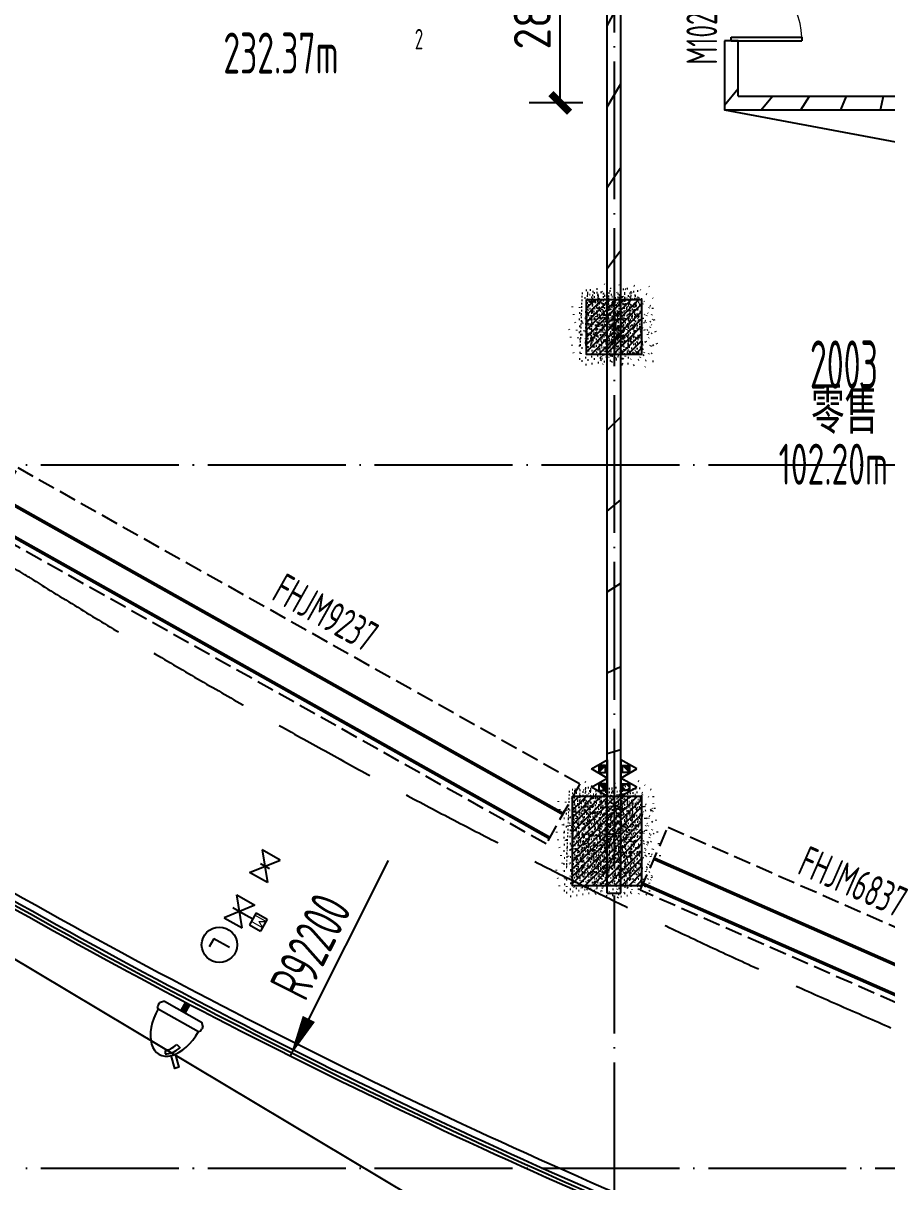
# Model space of a CAD drawing. Header units: inches. Extents: x 0 to 1813292486, y 0 to 3473589894.
# Drawn here: x 600457066 to 600469593, y 3473260818 to 3473277625 of the extents above; entities that cross this region are included whole.
import ezdxf
from ezdxf.xclip import XClip

# ---------------------------------------------------------------- set-up
doc = ezdxf.new("R2010")
doc.units = ezdxf.units.IN
doc.header["$LTSCALE"] = 1000
doc.header["$MEASUREMENT"] = 0
doc.header["$XCLIPFRAME"] = 2
for name, pattern in [('AX-MALL-GIRD-200$0$DOTE', [2.4200000000000004, 2, -0.2, 0.02, -0.2]), ('AX-MALL-WALL-P02-QT$0$Ax-Dxs-Wall-P01-150$0$DASH', [0.35, 0.25, -0.1]), ('AX-MALL-WALL-P02-QT$0$DASH', [0.35, 0.25, -0.1])]:
    doc.linetypes.add(name, pattern=pattern)
for name, color, linetype in [('A-Anno-Note', 241, 'Continuous'), ('AX-MALL-DIM-P02$0$A-Anno-Dims', 3, 'Continuous'), ('AX-MALL-DIM-P02$0$A-Detl-Thin', 131, 'Continuous'), ('AX-MALL-GIRD-200$0$A-Grid', 222, 'AX-MALL-GIRD-200$0$DOTE'), ('AX-MALL-P02-200$0$A-Anno-Note', 241, 'Continuous'), ('AX-MALL-WALL-P02$0$A-Anno-Note', 241, 'Continuous'), ('AX-MALL-WALL-P02-QT$0$A-Anno-Dims', 3, 'Continuous'), ('AX-MALL-WALL-P02-QT$0$A-Detl-Fine', 152, 'Continuous'), ('AX-MALL-WALL-P02-QT$0$A-Detl-Thin', 131, 'Continuous'), ('AX-MALL-WALL-P02-QT$0$A-Hdrl', 31, 'Continuous'), ('AX-MALL-WALL-P02-QT$0$A-Wall', 2, 'Continuous'), ('AX-MALL-WALL-P02-QT$0$A-Wall-Patt', 13, 'Continuous'), ('AX-MALL-WALL-P02-QT$0$A-Wind', 4, 'Continuous'), ('AX-MALL-WORD-P02$0$A-Anno-Note', 241, 'Continuous'), ('AX-MALL-WORD-P02$0$A-Spac-Iden', 231, 'Continuous'), ('AX-MALL-WORD-P02$0$A-Wind-Iden', 11, 'Continuous'), ('AX-MALL-ZTKD-P02$0$A-Anno-Dims', 3, 'Continuous'), ('AX-MALL-ZTKD-P02$0$A-Anno-Note', 241, 'Continuous'), ('AX-MALL-ZTKD-P02$0$A-Detl-Patt', 8, 'Continuous'), ('AX-MALL-ZTKD-P02$0$A-Detl-Thin', 131, 'Continuous'), ('PX-MALL-P02-LG$0$P-Dims', 2, 'Continuous'), ('PX-MALL-P02-LG$0$P-Exsh', 31, 'Continuous'), ('PX-MALL-P02-LG$0$P-Sprl-Anno', 150, 'Continuous'), ('PX-MALL-P02-LG$0$P-WatS', 3, 'Continuous'), ('PX-MALL-P02-LG$0$PX-42#-XHS-P02$0$AUDIT_I_211020105937-10', 61, 'Continuous'), ('PX-MALL-P02-LG$0$PX-42#-XHS-P02$0$AUDIT_I_211020105937-8', 51, 'Continuous'), ('PX-MALL-P02-LG$0$PX-42#-XHS-P02$0$AUDIT_I_211020105937-9', 61, 'Continuous'), ('SX-MALL-WALL-L-1F~2F$0$S-COLU', 30, 'Continuous'), ('SX-MALL-WALL-L-1F~2F$0$S-PATT-WALL', 83, 'Continuous'), ('SX-MALL-WALL-L-1F~2F$0$单形心', 4, 'Continuous')]:
    doc.layers.add(name, color=color, linetype=linetype)
doc.styles.add('AX-MALL-DIM-P02$0$_TCH_DIM_T3', font='gbenor.shx')
doc.styles.add('AX-MALL-WORD-P02$0$_TCH_SPACE', font='gbenor.shx', dxfattribs={"bigfont": 'gbcbig.shx'})
doc.styles.add('AX-MALL-WORD-P02$0$_TCH_WINDOW', font='gbenor.shx', dxfattribs={"bigfont": 'gbcbig.shx'})
doc.styles.add('AX-MALL-WORD-P02$0$STANDARD', font='gbenor.shx', dxfattribs={"bigfont": 'gbcbig.shx'})
doc.styles.add('AX-MALL-ZTKD-P02$0$_TCH_DIM', font='gbenor.shx')
doc.styles.add('PX-MALL-P02-LG$0$PX-42#-XHS-P02$0$STANDARD', font='gbenor.shx', dxfattribs={"bigfont": 'gbcbig.shx'})
doc.dimstyles.new('AX-MALL-DIM-P02$0$_TCH_ARCH&&180', dxfattribs={"dimtxt": 535.5, "dimasz": 270, "dimexe": 450, "dimexo": 450, "dimgap": 137.25, "dimtad": 1, "dimdec": 0, "dimzin": 0, "dimdsep": 46, "dimtxsty": 'AX-MALL-DIM-P02$0$_TCH_DIM_T3', "dimblk": 'AX-MALL-DIM-P02$0$_ArchTick', "dimcen": 0.09, "dimclrt": 7, "dimazin": 2, "dimtfac": 1, "dimtdec": 0, "dimtix": 1, "dimtmove": 2, "dimatfit": 3, "dimfxl": 500, "dimtolj": 1, "dimtzin": 0, "dimarcsym": 0})
pattern_1 = [(45, (0, 359.0227), (-353.55353201463, 353.55353201463), [])]

# ---------------------------------------------------------------- blocks, each defined once
blk = doc.blocks.new('AX-MALL-WORD-P02')
at = {"layer": 'AX-MALL-WORD-P02$0$A-Anno-Note', "style": 'AX-MALL-WORD-P02$0$STANDARD', "width": 0.6}
blk.add_text('2003', height=700, rotation=339.5681613092015, dxfattribs=at).set_placement((600299775.5643592, 3473167236.56521))
at = {"layer": 'AX-MALL-WORD-P02$0$A-Anno-Note', "style": 'AX-MALL-WORD-P02$0$STANDARD'}
blk.add_text('零售', height=675.177304964539, rotation=339.5681613092015, dxfattribs=at).set_placement((600299563.6283946, 3473166620.216729))
at = {"layer": 'AX-MALL-WORD-P02$0$A-Spac-Iden', "style": 'AX-MALL-WORD-P02$0$_TCH_SPACE', "width": 0.7}
for s, height, rotation, p in [('232.37m', 595, 339.5681613093329, (600293399.1815174, 3473174489.76319)), ('2', 297.5, 339.5681613093329, (600296123.3454293, 3473173848.429612)), ('102.20m', 595, 339.5681613092181, (600298863.7566407, 3473166089.624893))]:
    blk.add_text(s, height=height, rotation=rotation, dxfattribs=at).set_placement(p)
at = {"layer": 'AX-MALL-WORD-P02$0$A-Wind-Iden', "style": 'AX-MALL-WORD-P02$0$_TCH_WINDOW', "width": 0.7}
for s, rotation, p in [('M1021A', 69.56816140222345, (600300156.2020612, 3473172110.793705)), ('FHJM9237', 310.2126801525509, (600291374.5834508, 3473167109.925975)), ('FHJM6837', 315.8375317241888, (600297132.6441212, 3473160719.387218))]:
    blk.add_text(s, height=446.25, rotation=rotation, dxfattribs=at).set_placement(p)
blk = doc.blocks.new('AX-MALL-GIRD-200')
at = {"layer": 'AX-MALL-GIRD-200$0$A-Grid'}
for p, q in [((600308063.3157052, 3473197622.839416), (600269333.7767559, 3473093659.112334)), ((600239047.6805397, 3473188679.873316), (600596943.6846381, 3473055353.110034)), ((600235486.9336561, 3473179121.574219), (600593382.9377552, 3473045794.810937))]:
    blk.add_line(p, q, dxfattribs=at)
blk = doc.blocks.new('*U115')
at = {"layer": 'AX-MALL-WALL-P02-QT$0$A-Detl-Fine', "color": 152, "linetype": 'AX-MALL-WALL-P02-QT$0$Ax-Dxs-Wall-P01-150$0$DASH'}
blk.add_lwpolyline([(-999.9999999735821, 15091.48823895865), (-999.9999999749072, 5735.767405916391), (2.136755483661545e-08, 5735.767405912666), (2.269257493026089e-08, 15091.48823896238)], close=True, dxfattribs=at)
at = {"layer": 'AX-MALL-WALL-P02-QT$0$A-Detl-Thin', "linetype": 'AX-MALL-WALL-P02-QT$0$Ax-Dxs-Wall-P01-150$0$DASH', "const_width": 49.99999999999998}
for points in [[(-899.9999999786324, 5735.767405912666), (-899.9999999773074, 15091.48823895493)], [(-499.9999999749072, 5735.767405916391), (-499.9999999735821, 15091.48823895865)]]:
    blk.add_lwpolyline(points, dxfattribs=at)
blk = doc.blocks.new('*U116')
at = {"layer": 'AX-MALL-WALL-P02-QT$0$A-Detl-Fine', "color": 152, "linetype": 'AX-MALL-WALL-P02-QT$0$Ax-Dxs-Wall-P01-150$0$DASH'}
blk.add_lwpolyline([(-999.9999999824013, 12724.09654553698), (-999.9999999744093, 5869.390829075978), (2.186538949899841e-08, 5869.390829072253), (1.387343218084425e-08, 12724.0965455407)], close=True, dxfattribs=at)
at = {"layer": 'AX-MALL-WALL-P02-QT$0$A-Detl-Thin', "linetype": 'AX-MALL-WALL-P02-QT$0$Ax-Dxs-Wall-P01-150$0$DASH', "const_width": 49.99999999999998}
for points in [[(-899.9999999781346, 5869.390829072253), (-899.9999999861266, 12724.09654553325)], [(-499.9999999744093, 5869.390829075978), (-499.9999999824013, 12724.09654553698)]]:
    blk.add_lwpolyline(points, dxfattribs=at)
blk = doc.blocks.new('SX-MALL-WALL-L-1F~2F$0$BANWANG_XINGXIN')
at = {"color": 0}
for points in [[(0.7071067811865476, 0.7071067811865475), (-0.7071067811865477, -0.7071067811865475)], [(-0.7071067811865475, 0.7071067811865476), (0.7071067811865474, -0.7071067811865477)]]:
    blk.add_lwpolyline(points, dxfattribs=at)
blk = doc.blocks.new('SX-MALL-WALL-L-1F~2F')
at = {"layer": 'SX-MALL-WALL-L-1F~2F$0$S-PATT-WALL'}
h = blk.add_hatch(dxfattribs=at)
h.set_pattern_fill('钢筋混凝土', color=256, scale=15, pattern_type=2)
h.set_pattern_definition([(24.56816131876918, (600332856.0126426, 3473133884.797244), (-31.18316060756021, 68.21004687377882), []), (29.56816131876925, (600332856.0126426, 3473133884.797244), (97.53445422577846, -46.37920049590846), [11.24999999999975, -123.749999999998]), (334.5681613187692, (600332856.0126426, 3473133884.797244), (19.8843977583576, 112.9961142864107), [8.999999999999755, -98.99999999999804]), (80.01956131876923, (600332864.1405138, 3473133880.932312), (117.4189029535321, 66.61682170576017), [9.5610285, -105.1713168]), (25.75236131876918, (600332866.4854276, 3473133912.909888), (141.3476152674957, -79.15081590010527), [16.87499999999999, -185.6249999999999]), (76.20376131876925, (600332878.2643913, 3473133906.31398), (182.3878362713222, 87.98253900728308), [14.3415432, -157.75695]), (330.7523613187692, (600332866.4854276, 3473133912.909888), (182.3877676118969, 87.98268144025063), [13.5, -148.4999999999999]), (0.5681613187692685, (600332877.9235536, 3473133900.645334), (62.82047321120105, -87.84980446922418), [11.25, -123.75]), (305.5681613187692, (600332877.9235536, 3473133900.645334), (72.17288940056437, 89.18848105901375), [8.999999999999998, -98.99999999999999]), (51.01956131876926, (600332883.1585884, 3473133893.324514), (134.9933625470349, 1.33857134020591), [9.5610285, -105.1713168]), (17.06816131876921, (600332856.0126426, 3473133884.797244), (19.14085714793764, 46.1558949392409), [0.7499999999999999, -97.79999999999998, 0.7499999999999999, -100.5, 0.7499999999999999, -99.37499999999999]), (347.0681613187692, (600332856.0126426, 3473133884.797244), (57.63084699394109, 41.66442757030211), [0.7499999999999999, -57.29999999999999, 0.7499999999999999, -95.54999999999998, 0.7499999999999999, -37.87499999999999]), (307.0681613187692, (600332824.667044, 3473133896.474399), (73.85474001336533, -31.12342331039777), [0.7499999999999848, -37.49999999999903, 0.7499999999999848, -116.9999999999981, 0.7499999999999848, -155.2499999999961]), (297.0681613187692, (600332810.610722, 3473133901.710791), (87.2164167648191, -16.46683781742514), [0.7499999999999999, -48.74999999999999, 0.7499999999999999, -77.69999999999997, 0.7499999999999999, -110.25])])
h.paths.add_polyline_path([(600297190.1380522, 3473169581.226953), (600297939.8085692, 3473169301.952686), (600297660.534304, 3473168552.282169), (600296910.8637859, 3473168831.556433)])
h = blk.add_hatch(dxfattribs=at)
h.set_pattern_fill('钢筋混凝土', color=256, scale=15, pattern_type=2)
h.set_pattern_definition([(24.56816131876918, (600332778.6973711, 3473133700.172357), (-31.18316060756021, 68.21004687377882), []), (29.56816131876925, (600332778.6973711, 3473133700.172357), (97.53445422577846, -46.37920049590846), [11.24999999999975, -123.749999999998]), (334.5681613187692, (600332778.6973711, 3473133700.172357), (19.8843977583576, 112.9961142864107), [8.99999999999975, -98.999999999998]), (80.01956131876923, (600332786.8252423, 3473133696.307425), (117.4189029535321, 66.61682170576017), [9.5610285, -105.1713168]), (25.75236131876918, (600332789.1701561, 3473133728.285001), (141.3476152674957, -79.15081590010527), [16.87499999999999, -185.6249999999999]), (76.20376131876925, (600332800.9491198, 3473133721.689093), (182.3878362713222, 87.98253900728308), [14.3415432, -157.75695]), (330.7523613187692, (600332789.1701561, 3473133728.285001), (182.3877676118969, 87.98268144025063), [13.5, -148.4999999999999]), (0.5681613187692685, (600332800.6082821, 3473133716.020448), (62.82047321120105, -87.84980446922418), [11.25, -123.75]), (305.5681613187692, (600332800.6082821, 3473133716.020448), (72.17288940056437, 89.18848105901375), [8.999999999999998, -98.99999999999999]), (51.01956131876926, (600332805.8433169, 3473133708.699628), (134.9933625470349, 1.33857134020591), [9.5610285, -105.1713168]), (17.06816131876921, (600332778.6973711, 3473133700.172357), (19.14085714793764, 46.1558949392409), [0.7499999999999999, -97.79999999999998, 0.7499999999999999, -100.5, 0.7499999999999999, -99.37499999999999]), (347.0681613187692, (600332778.6973711, 3473133700.172357), (57.63084699394109, 41.66442757030211), [0.7499999999999999, -57.29999999999999, 0.7499999999999999, -95.54999999999998, 0.7499999999999999, -37.87499999999999]), (307.0681613187692, (600332747.3517725, 3473133711.849512), (73.85474001336533, -31.12342331039777), [0.7499999999999845, -37.49999999999901, 0.7499999999999845, -116.999999999998, 0.7499999999999845, -155.249999999996]), (297.0681613187692, (600332733.2954504, 3473133717.085905), (87.2164167648191, -16.46683781742514), [0.7499999999999999, -48.74999999999999, 0.7499999999999999, -77.69999999999997, 0.7499999999999999, -110.25])])
h.paths.add_polyline_path([(600294486.770451, 3473162897.186148), (600295423.8585969, 3473162548.093314), (600294970.0379167, 3473161329.878727), (600294032.9497688, 3473161678.971553)])
at = {"layer": 'SX-MALL-WALL-L-1F~2F$0$S-COLU'}
for points in [[(600297190.1380522, 3473169581.226953), (600297939.8085692, 3473169301.952686), (600297660.534304, 3473168552.282169), (600296910.8637859, 3473168831.556433)], [(600294486.770451, 3473162897.186148), (600295423.8585969, 3473162548.093314), (600294970.0379167, 3473161329.878727), (600294032.9497688, 3473161678.971553)]]:
    blk.add_lwpolyline(points, close=True, dxfattribs=at)
at = {"layer": 'SX-MALL-WALL-L-1F~2F$0$单形心', "xscale": 50, "yscale": 50, "zscale": 50}
for p in [(600297425.3361776, 3473169066.75456), (600294728.4041831, 3473162113.532436)]:
    blk.add_blockref('SX-MALL-WALL-L-1F~2F$0$BANWANG_XINGXIN', p, dxfattribs=at)
blk = doc.blocks.new('SX-MALL-WALL-L-2F~3F')
ref = blk.add_blockref('SX-MALL-WALL-L-1F~2F', (0, 0))
XClip(ref).set_block_clipping_path([(600349769.7341375, 3473074679.418533), (600357001.7302529, 3473071985.287766), (600356499.8725733, 3473070638.124951), (600359302.5086629, 3473069594.060767), (600362345.1765132, 3473077761.653201), (600381551.4312518, 3473070606.759726), (600391553.7259278, 3473066880.611454), (600387749.827644, 3473056669.608357), (600391632.1759799, 3473055223.319679), (600395635.5522461, 3473065969.791956), (600406982.2408491, 3473061742.817497), (600403058.8006672, 3473051210.921831), (600412723.2437257, 3473047610.6332), (600445093.3740637, 3473134503.466942), (600393055.2444371, 3473153889.197227), (600387463.4997383, 3473138878.984498), (600380158.3525343, 3473141600.366193), (600382830.751978, 3473148774.027779), (600388210.8522022, 3473146769.782572), (600390696.2253517, 3473153441.399696), (600277474.697425, 3473195619.741203), (600273446.9822528, 3473184807.934726), (600257129.111771, 3473190886.82031), (600241575.9633431, 3473149136.690594), (600258197.8999482, 3473142944.531458), (600255239.7303221, 3473135003.762026), (600263182.3271956, 3473132044.911624), (600260741.6763649, 3473125493.34496), (600269350.4970673, 3473122286.306632), (600271511.1407766, 3473128086.235537), (600286270.1853781, 3473122588.058336), (600284109.5416689, 3473116788.129431), (600282580.7823727, 3473112684.400902), (600291840.7574171, 3473109234.788475), (600290827.7957876, 3473106515.642598), (600293360.405141, 3473105572.171298), (600294731.2544166, 3473109252.0137), (600323175.4764534, 3473098655.706329), (600321336.3302773, 3473093718.790065), (600344750.773286, 3473084996.222976), (600341987.4689643, 3473077578.540671), (600344583.6790427, 3473076611.376234), (600346015.5062013, 3473080454.904757), (600351201.5612961, 3473078522.947055)])
blk = doc.blocks.new('SX-MALL-WALL-2F~3F')
blk.add_blockref('SX-MALL-WALL-L-2F~3F', (0, 0))
blk = doc.blocks.new('AX-MALL-WALL-P02-QT$0$$DorLib2D$00000001')
for p, q in [((0.45, 0.9750000000000001), (0.5000000000000002, 0.9750000000000001)), ((0.45, 0), (0.45, 0.9750000000000001)), ((0.5, 0), (0.5, 0.9750000000000001)), ((0.5, 0), (0.45, 0))]:
    blk.add_line(p, q)
at = {"lineweight": 13}
blk.add_arc((0.475, 0), 0.975, 91.4692835813538, 180, dxfattribs=at)
blk = doc.blocks.new('AX-MALL-WALL-P02-QT')
at = {"layer": 'AX-MALL-WALL-P02-QT$0$A-Wall-Patt'}
h = blk.add_hatch(dxfattribs=at)
h.set_pattern_fill('普通砖', color=256, scale=200, style=0)
h.set_pattern_definition(pattern_1)
h.paths.add_polyline_path([(600294652.0418966, 3473161335.798923), (600299613.6019778, 3473174654.374153), (600299496.0029149, 3473174911.610349), (600294464.6242673, 3473161405.617489)])
h = blk.add_hatch(dxfattribs=at)
h.set_pattern_fill('普通砖', color=256, scale=200, style=0)
h.set_pattern_definition(pattern_1)
h.paths.add_polyline_path([(600300281.5558228, 3473171577.63275), (600300560.8300885, 3473172327.303268), (600300373.4124593, 3473172397.121834), (600300024.3196273, 3473171460.033687)])
h = blk.add_hatch(dxfattribs=at)
h.set_pattern_fill('普通砖', color=256, scale=200, style=0)
h.set_pattern_definition(pattern_1)
h.paths.add_polyline_path([(600300281.5558228, 3473171577.63275), (600300024.3196273, 3473171460.033687), (600302788.7296609, 3473170430.209833), (600302858.5482272, 3473170617.627462)])
at = {"layer": 'AX-MALL-WALL-P02-QT$0$A-Anno-Dims'}
blk.add_lwpolyline([(600300373.4124591, 3473172397.121834), (600300024.3196274, 3473171460.033687), (600303294.0351958, 3473169494.973867), (600303575.1616396, 3473169390.246017)], dxfattribs=at)
at = {"layer": 'AX-MALL-WALL-P02-QT$0$A-Detl-Thin', "linetype": 'AX-MALL-WALL-P02-QT$0$DASH', "ltscale": 6}
blk.add_lwpolyline([(600283320.800686, 3473145798.420598, -0.02337120462416201), (600273970.5862157, 3473159371.156255, -0.2320329989017521), (600273507.3999313, 3473164015.90736), (600274267.8277531, 3473166057.163534, -0.1989123673998484), (600277030.7849146, 3473169027.14817), (600280369.5520287, 3473170553.511453, -0.3488519877308535), (600288219.0325919, 3473168611.733947, 0.06962548508530501), (600306657.460544, 3473150560.609778)], format="xyb", dxfattribs=at)
at = {"layer": 'AX-MALL-WALL-P02-QT$0$A-Detl-Thin', "ltscale": 10}
blk.add_lwpolyline([(600286749.9775428, 3473148801.977468), (600286675.2038544, 3473148749.874116, -0.4018466665115047), (600285718.1703541, 3473148900.01228, -0.02085536291379565), (600277462.6524904, 3473160729.834322, -0.4554725722159522), (600279086.8797497, 3473166228.667979), (600280662.2830516, 3473166948.885253, -0.3429760770853738), (600285201.8350314, 3473165876.339255, 0.03561179154392136), (600294115.5400116, 3473156292.198523, -0.4586878633324458), (600293952.9090812, 3473152202.692054), (600290884.2891188, 3473149766.871759, -0.4325812980902849), (600289874.7843819, 3473149914.913559), (600289375.8012232, 3473150631.00591)], format="xyb", dxfattribs=at)
blk.add_lwpolyline([(600277631.2932304, 3473160837.353162, -0.4554725722146675), (600279170.0348444, 3473166046.77452), (600280745.4381464, 3473166766.991795, -0.342976077084502), (600285046.0663378, 3473165750.895586, 0.03561179154421009), (600293979.1489376, 3473156145.919765, -0.4586878632732579), (600293828.5647426, 3473152359.339702), (600290759.9447803, 3473149923.519406, -0.4325812977187304), (600290038.8699684, 3473150029.263549), (600289425.2315161, 3473150909.898085), (600286560.8625209, 3473148913.965735, -0.4018466665205589), (600285877.2670561, 3473149021.207327, -0.02085536291380152)], format="xyb", close=True, dxfattribs=at)
at = {"layer": 'AX-MALL-WALL-P02-QT$0$A-Hdrl', "ltscale": 10}
for points in [[(600286692.7994785, 3473148884.018122), (600286618.0331876, 3473148831.919926, -0.4018466662528152), (600285797.7187055, 3473148960.609803, -0.02085536291365071), (600277546.9728605, 3473160783.593742, -0.4554725721820172), (600279128.4572972, 3473166137.721249), (600280703.860599, 3473166857.938525, -0.3429760770801524), (600285123.9506847, 3473165813.617421, 0.03561179154426168), (600294047.3444747, 3473156219.059144, -0.4586878632438761), (600293890.7369124, 3473152281.015877), (600290822.1169496, 3473149845.195582, -0.4325812979563461), (600289956.8271751, 3473149972.088554), (600289400.3563735, 3473150770.681608), (600289318.2654147, 3473150713.479481)], [(600286664.2150642, 3473148925.041667), (600286589.4478543, 3473148872.942831, -0.4018466664587501), (600285837.4928807, 3473148990.908565, -0.02085536291372584), (600277589.1330454, 3473160810.473452, -0.4554725722052197), (600279149.2460707, 3473166092.247885), (600280724.6493727, 3473166812.46516, -0.3429760770979511), (600285085.0085112, 3473165782.256504, 0.03561179154429825), (600294013.2467061, 3473156182.489455, -0.4586878632649635), (600293859.6508273, 3473152320.17779), (600290791.030865, 3473149884.357494, -0.4325812981268138), (600289997.8485718, 3473150000.676052), (600289412.7939448, 3473150840.289846), (600289289.6780586, 3473150754.500976)]]:
    blk.add_lwpolyline(points, format="xyb", dxfattribs=at)
at = {"layer": 'AX-MALL-WALL-P02-QT$0$A-Wall'}
for p, q in [((600294464.6242673, 3473161405.617489), (600299496.0029149, 3473174911.610349)), ((600294652.0418966, 3473161335.798923), (600299613.6019778, 3473174654.374153)), ((600300373.4124593, 3473172397.121834), (600300024.3196273, 3473171460.033687)), ((600300281.5558228, 3473171577.63275), (600300560.8300885, 3473172327.303268)), ((600300560.8300885, 3473172327.303268), (600300373.4124593, 3473172397.121834)), ((600300024.3196273, 3473171460.033687), (600302788.7296609, 3473170430.209833)), ((600300281.5558228, 3473171577.63275), (600302858.5482272, 3473170617.627462)), ((600294464.6242673, 3473161405.617489), (600294652.0418966, 3473161335.798923))]:
    blk.add_line(p, q, dxfattribs=at)
at = {"layer": 'AX-MALL-WALL-P02-QT$0$A-Detl-Thin'}
blk.add_blockref('SX-MALL-WALL-2F~3F', (0, 0), dxfattribs=at)
at = {"layer": 'AX-MALL-WALL-P02-QT$0$A-Detl-Thin', "color": 5, "xscale": -1}
for name, p, rotation in [('*U115', (600284905.4323168, 3473174554.62885), 220.21268023806), ('*U116', (600291416.5686806, 3473166084.38743), 225.8375317418369)]:
    blk.add_blockref(name, p, dxfattribs=dict(at, rotation=rotation))
at = {"layer": 'AX-MALL-WALL-P02-QT$0$A-Wind'}
blk.add_blockref('AX-MALL-GIRD-200', (0, 0), dxfattribs=at)
at = {"layer": 'AX-MALL-WALL-P02-QT$0$A-Wind', "xscale": -1050, "yscale": -1050, "zscale": 200, "rotation": 69.56816130166747}
blk.add_blockref('AX-MALL-WALL-P02-QT$0$$DorLib2D$00000001', (600300650.3950107, 3473172854.183828), dxfattribs=at)
blk = doc.blocks.new('AX-MALL-WALL-P02')
at = {"layer": 'AX-MALL-WALL-P02$0$A-Anno-Note'}
blk.add_blockref('AX-MALL-WORD-P02', (0, 0), dxfattribs=at)
blk.add_blockref('AX-MALL-WALL-P02-QT', (0, 0), dxfattribs=at)
blk = doc.blocks.new('PX-MALL-P02-LG$0$gb-slzsq')
at = {"linetype": 'Continuous'}
for p, q in [((-25.92897034189082, 103.3586355632433), (-25.91524431816651, -79.67964445479447)), ((-25.91524431816651, -79.67964445479447), (67.79176270062453, -79.67261737497756))]:
    blk.add_line(p, q, dxfattribs=at)
blk.add_circle((0, 0), 180, dxfattribs=at)
blk = doc.blocks.new('PX-MALL-P02-LG$0$PX-42#-XHS-P02$0$2016_0325_094608', base_point=(139682.9244878412, 19232.61231090609))
for p, q in [((139528.7048605524, 19162.85980018562), (139502.8460511512, 19135.02083204316)), ((139837.1441151299, 19162.85980018562), (139528.7048605524, 19162.85980018562)), ((139710.7960977869, 19162.85980018562), (139655.0528778955, 19162.85980018562)), ((139837.1441151299, 19162.85980018562), (139863.0029245311, 19135.02083204316)), ((139502.8460511512, 19135.02083204316), (139502.8460511512, 19120.41137674101)), ((139502.8460511512, 19105.8019214339), (139502.8460511512, 19120.41137674101)), ((139514.6377262915, 19093.10728946515), (139502.8460511512, 19105.8019214339)), ((139851.2112493908, 19093.10728946515), (139514.6377262915, 19093.10728946515)), ((139851.2112493908, 19093.10728946515), (139863.0029245311, 19105.8019214339)), ((139863.0029245311, 19120.41137674101), (139863.0029245311, 19135.02083204316)), ((139863.0029245311, 19120.41137674101), (139863.0029245311, 19105.8019214339)), ((139605.9352023136, 18934.2042904389), (139573.5309455431, 18925.24748849307)), ((139658.2686274721, 18853.92895230689), (139646.7875628248, 18832.97285908529))]:
    blk.add_line(p, q)
at = {"const_width": 49.9999999992724}
blk.add_lwpolyline([(139682.9244878412, 19232.61231090609), (139682.9244878412, 19162.85980018562)], dxfattribs=at)
blk.add_lwpolyline([(139581.1952907478, 18866.18739282112), (139511.6037621941, 18796.59586426737), (139532.9866250498, 18775.21300141666), (139601.5443191163, 18843.77069548321)])
at = {"extrusion": (0, 0, -1)}
for centre, major_axis, ratio, start_param, end_param in [((139682.9244878412, 19093.10728946515), (0, -284.8584475116485), 0.5907732876506234, 4.712388980384689, 7.853981633974483), ((139682.6139121771, 19042.73310589554), (-1.375362e-10, 218.2897536174876), 0.5929162394786573, 3.422061525366094, 4.144077763213266), ((139687.9065433711, 19043.69471512994), (-9.232918e-10, 199.057334326444), 0.4930909674366721, 3.448335516240956, 4.129971261592515)]:
    blk.add_ellipse(centre, major_axis=major_axis, ratio=ratio, start_param=start_param, end_param=end_param, dxfattribs=at)
blk = doc.blocks.new('PX-MALL-P02-LG$0$PX-42#-XHS-P02$0$A$C06D953D7')
at = {"layer": 'PX-MALL-P02-LG$0$PX-42#-XHS-P02$0$AUDIT_I_211020105937-10', "ltscale": 0.7}
for p, q in [((80.0000000745058, 326.3751539746736), (-80.0000000745058, 326.3751539746736)), ((-80.0000000745058, 176.6276929680462), (-80.0000000745058, 326.3751539746736)), ((80.0000000745058, 176.6276929680462), (80.0000000745058, 326.3751539746736)), ((80.0000000745058, 176.6276929680462), (-80.0000000745058, 176.6276929680462)), ((0, 0), (0, 176.6276929680462)), ((-152.000000141561, -120.0000001117587), (-152.000000141561, 120.0000001117587)), ((152.000000141561, 120.0000001117587), (-152.000000141561, -120.0000001117587)), ((-152.000000141561, 120.0000001117587), (152.000000141561, -120.0000001117587)), ((0, -90.01162884570658), (0, 90.01162884572113)), ((152.000000141561, -120.0000001117587), (152.000000141561, 120.0000001117587))]:
    blk.add_line(p, q, dxfattribs=at)
at = {"layer": 'PX-MALL-P02-LG$0$PX-42#-XHS-P02$0$AUDIT_I_211020105937-10', "ltscale": 0.7, "style": 'PX-MALL-P02-LG$0$PX-42#-XHS-P02$0$STANDARD'}
blk.add_text('M', height=150, dxfattribs=at).set_placement((-54.55965195278986, 189.5515071163827))
blk = doc.blocks.new('PX-MALL-P02-LG$0$gb-zf')
at = {"layer": 'PX-MALL-P02-LG$0$P-Dims', "color": 2, "linetype": 'Continuous'}
for p, q in [((125.2534654270858, 99.71408128971234), (-125.2534654270858, -99.71408128971234)), ((-125.2534654270858, 99.71408128971234), (125.2534654270858, -99.71408128971234)), ((-125.2534654270858, -99.71408128971234), (-125.2534654270858, 99.71408128971234)), ((0, -49.85704064462334), (0, 49.85704064462334)), ((125.2534654270858, -99.71408128971234), (125.2534654270858, 99.71408128971234))]:
    blk.add_line(p, q, dxfattribs=at)
blk = doc.blocks.new('PX-MALL-P02-LG$0$MHQ')
at = {"layer": 'PX-MALL-P02-LG$0$P-Exsh', "ltscale": 0.7}
h = blk.add_hatch(dxfattribs=at)
h.set_pattern_fill('ANSI31', color=256, scale=25, style=0)
h.set_pattern_definition([(45, (-160019.2306599375, -42228.3236173685), (-28.0633003783411, 28.0633003783411), [])])
h.paths.add_polyline_path([(-75.0000000015425, 185.1731819980414), (75, 185.1731819980414), (75, 35.17318199802685), (-75.0000000015425, 35.17318199802685)])
for points in [[(0, 346.4101615137042), (-200, -1.455191522836685e-11), (200, -1.455191522836685e-11)], [(0, 346.4101615137042), (-200, -1.455191522836685e-11), (200, -1.455191522836685e-11)], [(0, 346.4101615137042), (-200, -1.455191522836685e-11), (200, -1.455191522836685e-11)], [(-75.0000000015425, 185.1731819980414), (75, 185.1731819980414), (75, 35.17318199802685), (-75.0000000015425, 35.17318199802685)]]:
    blk.add_lwpolyline(points, close=True, dxfattribs=at)
blk = doc.blocks.new('PX-MALL-P02-LG$0$20200929200250')
at = {"layer": 'PX-MALL-P02-LG$0$P-Exsh', "ltscale": 0.7, "xscale": 0.6600000001490116, "yscale": 0.6600000001490116, "zscale": 0.6600000001490116}
for p in [(-132.0000001192093, 40), (131.9999997615814, 40)]:
    blk.add_blockref('PX-MALL-P02-LG$0$MHQ', p, dxfattribs=at)
blk = doc.blocks.new('PX-MALL-P02-LG')
at = {"layer": 'PX-MALL-P02-LG$0$P-Exsh', "xscale": -1, "rotation": 69.56816136563664}
blk.add_blockref('PX-MALL-P02-LG$0$20200929200250', (600295084.9051423, 3473162956.087186), dxfattribs=at)
at = {"layer": 'PX-MALL-P02-LG$0$P-Exsh', "rotation": 249.5681612381884}
blk.add_blockref('PX-MALL-P02-LG$0$20200929200250', (600295197.3557216, 3473162914.196046), dxfattribs=at)
at = {"layer": 'PX-MALL-P02-LG$0$P-Sprl-Anno', "ltscale": 0.7, "xscale": 1.428428819062105, "yscale": 1.428428819062105, "zscale": 1.428428819062105, "rotation": 220.2111663057838}
blk.add_blockref('PX-MALL-P02-LG$0$gb-slzsq', (600288933.31329, 3473162667.861369), dxfattribs=at)
at = {"layer": 'PX-MALL-P02-LG$0$P-WatS', "xscale": 1.499999999999999, "yscale": 1.499999999999999, "zscale": 1.499999999999999, "rotation": 40.2127135030871}
blk.add_blockref('PX-MALL-P02-LG$0$gb-zf', (600289949.2024426, 3473163504.59228), dxfattribs=at)
at = {"layer": 'PX-MALL-P02-LG$0$PX-42#-XHS-P02$0$AUDIT_I_211020105937-8', "color": 3, "xscale": -1.999999999999999, "yscale": 1.999999999999999, "zscale": 1.999999999999997, "rotation": 310.2127135103644}
blk.add_blockref('PX-MALL-P02-LG$0$PX-42#-XHS-P02$0$2016_0325_094608', (600288207.0774461, 3473162031.721645), dxfattribs=at)
at = {"layer": 'PX-MALL-P02-LG$0$PX-42#-XHS-P02$0$AUDIT_I_211020105937-9', "xscale": -1.24642601496058, "yscale": 1.24642601496058, "zscale": 1.24642601496058, "rotation": 220.2127134943939}
blk.add_blockref('PX-MALL-P02-LG$0$PX-42#-XHS-P02$0$A$C06D953D7', (600289375.5226047, 3473163019.577558), dxfattribs=at)
blk = doc.blocks.new('AX-MALL-ZTKD-P02')
at = {"layer": 'AX-MALL-ZTKD-P02$0$A-Anno-Dims'}
blk.add_lwpolyline([(600291656.1211634, 3473162957.207238), (600289626.6530608, 3473161070.179826), (600289333.7171957, 3473160797.804021)], dxfattribs=at)
blk.add_lwpolyline([(600289773.1209934, 3473161206.367728, 198, 0, 0), (600289333.7171957, 3473160797.804021, 0, 0, 0)], format="xyseb", dxfattribs=at)
at = {"layer": 'AX-MALL-ZTKD-P02$0$A-Detl-Patt'}
blk.add_lwpolyline([(600283342.9770598, 3473166920.496975), (600292253.5451201, 3473155801.026731), (600290754.6715965, 3473149919.390902)], dxfattribs=at)
at = {"layer": 'AX-MALL-ZTKD-P02$0$A-Detl-Thin', "ltscale": 10}
blk.add_lwpolyline([(600277631.2932304, 3473160837.353162, -0.4554725722146675), (600279170.0348444, 3473166046.77452), (600280745.4381464, 3473166766.991795, -0.342976077084502), (600285046.0663378, 3473165750.895586, 0.03561179154421009), (600293979.1489376, 3473156145.919765, -0.4586878632732579), (600293828.5647426, 3473152359.339702), (600290759.9447803, 3473149923.519406, -0.4325812977187304), (600290038.8699684, 3473150029.263549), (600289425.2315161, 3473150909.898085), (600286560.8625209, 3473148913.965735, -0.4018466665205589), (600285877.2670561, 3473149021.207327, -0.02085536291380152)], format="xyb", close=True, dxfattribs=at)
at = {"layer": 'AX-MALL-ZTKD-P02$0$A-Anno-Note'}
blk.add_blockref('AX-MALL-GIRD-200', (0, 0), dxfattribs=at)
at = {"layer": 'AX-MALL-ZTKD-P02$0$A-Anno-Dims', "color": 7, "style": 'AX-MALL-ZTKD-P02$0$_TCH_DIM', "width": 0.7}
blk.add_text('R92200', height=595, rotation=42.91710349355522, dxfattribs=at).set_placement((600289808.699208, 3473161447.685549))
blk = doc.blocks.new('AX-MALL-DIM-P02$0$_ArchTick')
at = {"color": 0, "linetype": 'ByBlock', "const_width": 0.4}
blk.add_lwpolyline([(-0.5, -0.5), (0.5, 0.5)], dxfattribs=at)
blk = doc.blocks.new('*D1129')
at = {"layer": 'AX-MALL-DIM-P02$0$A-Anno-Dims', "color": 0, "lineweight": -2, "transparency": 16777216}
for p, q in [((600299133.1127834, 3473174940.084011), (600298402.3992752, 3473175212.29621)), ((600297829.1747899, 3473172384.504106), (600298824.0889459, 3473175055.204448)), ((600298138.1986277, 3473172269.383669), (600297407.4851192, 3473172541.595868))]:
    blk.add_line(p, q, dxfattribs=at)
at = {"layer": 'AX-MALL-DIM-P02$0$A-Anno-Dims', "color": 0, "lineweight": -2, "transparency": 16777216, "xscale": 270, "yscale": 270, "zscale": 270}
for p, rotation in [((600298824.0889459, 3473175055.204448), 69.56816296506348), ((600297829.1747899, 3473172384.504106), 249.5681629650635)]:
    blk.add_blockref('AX-MALL-DIM-P02$0$_ArchTick', p, dxfattribs=dict(at, rotation=rotation))
at = {"layer": 'AX-MALL-DIM-P02$0$A-Anno-Dims', "color": 7, "transparency": 16777216, "insert": (600297947.1111648, 3473173861.236863), "char_height": 535.5, "attachment_point": 5, "rotation": 69.56816296506348, "style": 'AX-MALL-DIM-P02$0$_TCH_DIM_T3'}
blk.add_mtext('\\A1;2850', dxfattribs=at)
blk = doc.blocks.new('AX-MALL-DIM-P02')
at = {"layer": 'AX-MALL-DIM-P02$0$A-Detl-Thin'}
blk.add_blockref('AX-MALL-ZTKD-P02', (-2.384185791015625e-06, 9.5367431640625e-07), dxfattribs=at)
at = {"layer": 'AX-MALL-DIM-P02$0$A-Anno-Dims'}
dim = blk.add_aligned_dim(p1=(600298559.8882982, 3473172112.291907), p2=(600299554.802454, 3473174782.992249), distance=779.7702946135611, dimstyle='AX-MALL-DIM-P02$0$_TCH_ARCH&&180', dxfattribs=at)
dim.commit()
dim.dimension.update_dxf_attribs({"geometry": '*D1129', "text_midpoint": (600297947.1111648, 3473173861.236863)})
blk = doc.blocks.new('AX-MALL-P02-200')
at = {"layer": 'AX-MALL-P02-200$0$A-Anno-Note'}
blk.add_blockref('AX-MALL-WALL-P02', (0, 0), dxfattribs=at)
for name in ['AX-MALL-DIM-P02', 'PX-MALL-P02-LG']:
    blk.add_blockref(name, (0, 0), dxfattribs=at)

msp = doc.modelspace()

# ---------------------------------------------------------------- block references
at = {"layer": 'A-Anno-Note', "rotation": 20.43183869077545}
msp.add_blockref('AX-MALL-P02-200', (1250392458.527329, 9048125.682563305), dxfattribs=at)

doc.saveas('drawing.dxf')
